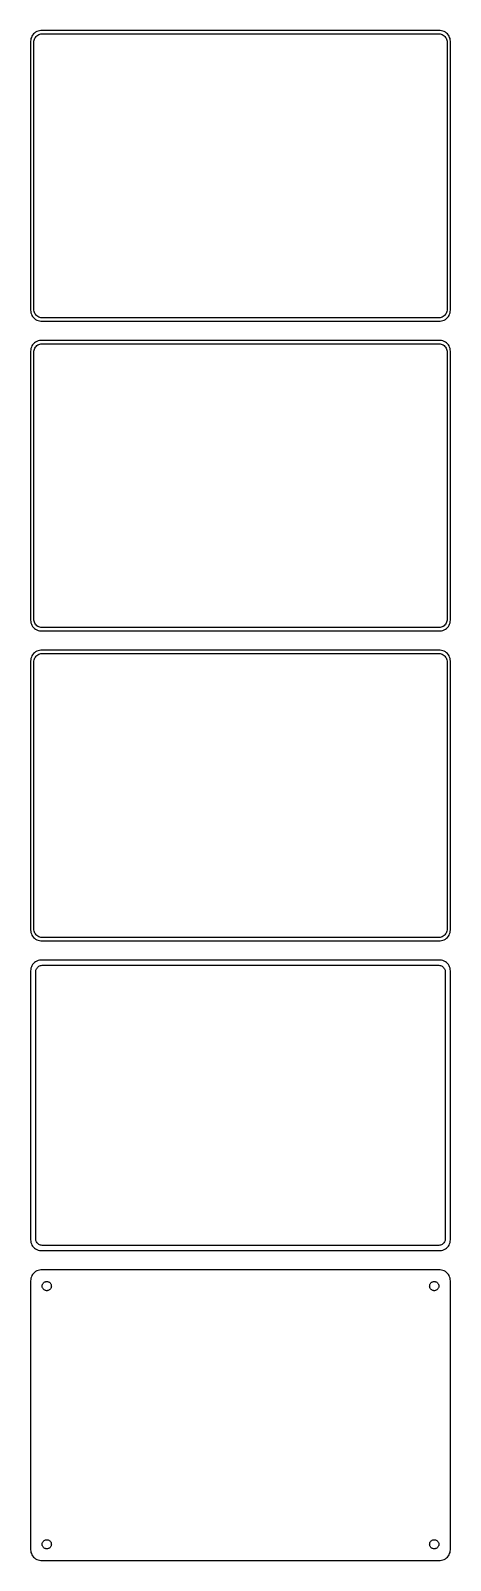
# Model space of a CAD drawing. Header units: metres. Extents: x -98 to 98, y 1373 to 2803.
# Drawn here: x -98 to 98, y 1373 to 2083 of the extents above; entities that cross this region are included whole.
import ezdxf

# ---------------------------------------------------------------- set-up
doc = ezdxf.new("R2010")
doc.units = ezdxf.units.M

msp = doc.modelspace()

# ---------------------------------------------------------------- linework, layer by layer
for p, q in [((-94.0451, 2083.26), (-94.6289, 2083.02)), ((-93.4369, 2083.41), (-94.0451, 2083.26)), ((-92.8139, 2083.49), (-93.4369, 2083.41)), ((92.8139, 2083.49), (-92.8139, 2083.49)), ((93.4369, 2083.41), (92.8139, 2083.49)), ((94.0451, 2083.26), (93.4369, 2083.41)), ((94.6289, 2083.02), (94.0451, 2083.26)), ((-97.4606, 2079.13), (-97.5, 2078.5)), ((-97.5, 2078.5), (-97.5, 1953.5)), ((-97.3429, 2079.74), (-97.4606, 2079.13)), ((-97.1489, 2080.34), (-97.3429, 2079.74)), ((-96.8815, 2080.91), (-97.1489, 2080.34)), ((-96.5451, 2081.44), (-96.8815, 2080.91)), ((-96.1448, 2081.92), (-96.5451, 2081.44)), ((-95.6871, 2082.35), (-96.1448, 2081.92)), ((-96, 2078), (-95.9685, 2078.5)), ((-96, 1954), (-96, 2078)), ((-95.9685, 2078.5), (-95.8743, 2078.99)), ((-95.8743, 2078.99), (-95.7191, 2079.47)), ((-95.7191, 2079.47), (-95.5052, 2079.93)), ((-95.1791, 2082.72), (-95.6871, 2082.35)), ((-95.5052, 2079.93), (-95.2361, 2080.35)), ((-95.2361, 2080.35), (-94.9159, 2080.74)), ((-94.6289, 2083.02), (-95.1791, 2082.72)), ((-94.9159, 2080.74), (-94.5497, 2081.08)), ((-94.5497, 2081.08), (-94.1433, 2081.38)), ((-94.1433, 2081.38), (-93.7031, 2081.62)), ((-93.7031, 2081.62), (-93.2361, 2081.8)), ((-93.2361, 2081.8), (-92.7495, 2081.93)), ((-92.7495, 2081.93), (-92.2512, 2081.99)), ((-92.2512, 2081.99), (92.2512, 2081.99)), ((92.2512, 2081.99), (92.7495, 2081.93)), ((92.7495, 2081.93), (93.2361, 2081.8)), ((93.2361, 2081.8), (93.7031, 2081.62)), ((93.7031, 2081.62), (94.1433, 2081.38)), ((94.1433, 2081.38), (94.5497, 2081.08)), ((94.5497, 2081.08), (94.9159, 2080.74)), ((95.1791, 2082.72), (94.6289, 2083.02)), ((94.9159, 2080.74), (95.2361, 2080.35)), ((95.6871, 2082.35), (95.1791, 2082.72)), ((95.2361, 2080.35), (95.5052, 2079.93)), ((95.5052, 2079.93), (95.7191, 2079.47)), ((96.1448, 2081.92), (95.6871, 2082.35)), ((95.7191, 2079.47), (95.8743, 2078.99)), ((95.8743, 2078.99), (95.9685, 2078.5)), ((95.9685, 2078.5), (96, 2078)), ((96, 2078), (96, 1954)), ((96.5451, 2081.44), (96.1448, 2081.92)), ((96.8815, 2080.91), (96.5451, 2081.44)), ((97.1489, 2080.34), (96.8815, 2080.91)), ((97.3429, 2079.74), (97.1489, 2080.34)), ((97.4606, 2079.13), (97.3429, 2079.74)), ((97.5, 2078.5), (97.4606, 2079.13)), ((97.5, 1953.5), (97.5, 2078.5)), ((-97.5, 1953.5), (-97.4606, 1952.87)), ((-97.4606, 1952.87), (-97.3429, 1952.26)), ((-97.3429, 1952.26), (-97.1489, 1951.66)), ((-97.1489, 1951.66), (-96.8815, 1951.09)), ((-96.8815, 1951.09), (-96.5451, 1950.56)), ((-96.5451, 1950.56), (-96.1448, 1950.08)), ((-96.1448, 1950.08), (-95.6871, 1949.65)), ((-95.9685, 1953.5), (-96, 1954)), ((-95.8743, 1953.01), (-95.9685, 1953.5)), ((-95.7191, 1952.53), (-95.8743, 1953.01)), ((-95.5052, 1952.07), (-95.7191, 1952.53)), ((-95.6871, 1949.65), (-95.1791, 1949.28)), ((-95.2361, 1951.65), (-95.5052, 1952.07)), ((-94.9159, 1951.26), (-95.2361, 1951.65)), ((-95.1791, 1949.28), (-94.6289, 1948.98)), ((-94.5497, 1950.92), (-94.9159, 1951.26)), ((-94.6289, 1948.98), (-94.0451, 1948.74)), ((-94.1433, 1950.62), (-94.5497, 1950.92)), ((-93.7031, 1950.38), (-94.1433, 1950.62)), ((-94.0451, 1948.74), (-93.4369, 1948.59)), ((-93.2361, 1950.2), (-93.7031, 1950.38)), ((-93.4369, 1948.59), (-92.8139, 1948.51)), ((-92.7495, 1950.07), (-93.2361, 1950.2)), ((-92.8139, 1948.51), (92.8139, 1948.51)), ((-92.2512, 1950.01), (-92.7495, 1950.07)), ((92.2512, 1950.01), (-92.2512, 1950.01)), ((92.7495, 1950.07), (92.2512, 1950.01)), ((93.2361, 1950.2), (92.7495, 1950.07)), ((92.8139, 1948.51), (93.4369, 1948.59)), ((93.7031, 1950.38), (93.2361, 1950.2)), ((93.4369, 1948.59), (94.0451, 1948.74)), ((94.1433, 1950.62), (93.7031, 1950.38)), ((94.0451, 1948.74), (94.6289, 1948.98)), ((94.5497, 1950.92), (94.1433, 1950.62)), ((94.9159, 1951.26), (94.5497, 1950.92)), ((94.6289, 1948.98), (95.1791, 1949.28)), ((95.2361, 1951.65), (94.9159, 1951.26)), ((95.1791, 1949.28), (95.6871, 1949.65)), ((95.5052, 1952.07), (95.2361, 1951.65)), ((95.7191, 1952.53), (95.5052, 1952.07)), ((95.6871, 1949.65), (96.1448, 1950.08)), ((95.8743, 1953.01), (95.7191, 1952.53)), ((95.9685, 1953.5), (95.8743, 1953.01)), ((96, 1954), (95.9685, 1953.5)), ((96.1448, 1950.08), (96.5451, 1950.56)), ((96.5451, 1950.56), (96.8815, 1951.09)), ((96.8815, 1951.09), (97.1489, 1951.66)), ((97.1489, 1951.66), (97.3429, 1952.26)), ((97.3429, 1952.26), (97.4606, 1952.87)), ((97.4606, 1952.87), (97.5, 1953.5)), ((-97.4606, 1935.13), (-97.5, 1934.5)), ((-97.5, 1934.5), (-97.5, 1809.5)), ((-97.3429, 1935.74), (-97.4606, 1935.13)), ((-97.1489, 1936.34), (-97.3429, 1935.74)), ((-96.8815, 1936.91), (-97.1489, 1936.34)), ((-96.5451, 1937.44), (-96.8815, 1936.91)), ((-96.1448, 1937.92), (-96.5451, 1937.44)), ((-95.6871, 1938.35), (-96.1448, 1937.92)), ((-96, 1934), (-95.9685, 1934.5)), ((-96, 1810), (-96, 1934)), ((-95.9685, 1934.5), (-95.8743, 1934.99)), ((-95.8743, 1934.99), (-95.7191, 1935.47)), ((-95.7191, 1935.47), (-95.5052, 1935.93)), ((-95.1791, 1938.72), (-95.6871, 1938.35)), ((-95.5052, 1935.93), (-95.2361, 1936.35)), ((-95.2361, 1936.35), (-94.9159, 1936.74)), ((-94.6289, 1939.02), (-95.1791, 1938.72)), ((-94.9159, 1936.74), (-94.5497, 1937.08)), ((-94.0451, 1939.26), (-94.6289, 1939.02)), ((-94.5497, 1937.08), (-94.1433, 1937.38)), ((-94.1433, 1937.38), (-93.7031, 1937.62)), ((-93.4369, 1939.41), (-94.0451, 1939.26)), ((-93.7031, 1937.62), (-93.2361, 1937.8)), ((-92.8139, 1939.49), (-93.4369, 1939.41)), ((-93.2361, 1937.8), (-92.7495, 1937.93)), ((92.8139, 1939.49), (-92.8139, 1939.49)), ((-92.7495, 1937.93), (-92.2512, 1937.99)), ((-92.2512, 1937.99), (92.2512, 1937.99)), ((92.2512, 1937.99), (92.7495, 1937.93)), ((92.7495, 1937.93), (93.2361, 1937.8)), ((93.4369, 1939.41), (92.8139, 1939.49)), ((93.2361, 1937.8), (93.7031, 1937.62)), ((94.0451, 1939.26), (93.4369, 1939.41)), ((93.7031, 1937.62), (94.1433, 1937.38)), ((94.6289, 1939.02), (94.0451, 1939.26)), ((94.1433, 1937.38), (94.5497, 1937.08)), ((94.5497, 1937.08), (94.9159, 1936.74)), ((95.1791, 1938.72), (94.6289, 1939.02)), ((94.9159, 1936.74), (95.2361, 1936.35)), ((95.6871, 1938.35), (95.1791, 1938.72)), ((95.2361, 1936.35), (95.5052, 1935.93)), ((95.5052, 1935.93), (95.7191, 1935.47)), ((96.1448, 1937.92), (95.6871, 1938.35)), ((95.7191, 1935.47), (95.8743, 1934.99)), ((95.8743, 1934.99), (95.9685, 1934.5)), ((95.9685, 1934.5), (96, 1934)), ((96, 1934), (96, 1810)), ((96.5451, 1937.44), (96.1448, 1937.92)), ((96.8815, 1936.91), (96.5451, 1937.44)), ((97.1489, 1936.34), (96.8815, 1936.91)), ((97.3429, 1935.74), (97.1489, 1936.34)), ((97.4606, 1935.13), (97.3429, 1935.74)), ((97.5, 1934.5), (97.4606, 1935.13)), ((97.5, 1809.5), (97.5, 1934.5)), ((-97.5, 1809.5), (-97.4606, 1808.87)), ((-97.4606, 1808.87), (-97.3429, 1808.26)), ((-97.3429, 1808.26), (-97.1489, 1807.66)), ((-97.1489, 1807.66), (-96.8815, 1807.09)), ((-96.8815, 1807.09), (-96.5451, 1806.56)), ((-96.5451, 1806.56), (-96.1448, 1806.08)), ((-96.1448, 1806.08), (-95.6871, 1805.65)), ((-95.9685, 1809.5), (-96, 1810)), ((-95.8743, 1809.01), (-95.9685, 1809.5)), ((-95.7191, 1808.53), (-95.8743, 1809.01)), ((-95.5052, 1808.07), (-95.7191, 1808.53)), ((-95.2361, 1807.65), (-95.5052, 1808.07)), ((-94.9159, 1807.26), (-95.2361, 1807.65)), ((-94.5497, 1806.92), (-94.9159, 1807.26)), ((-94.1433, 1806.62), (-94.5497, 1806.92)), ((-93.7031, 1806.38), (-94.1433, 1806.62)), ((-93.2361, 1806.2), (-93.7031, 1806.38)), ((-92.7495, 1806.07), (-93.2361, 1806.2)), ((-92.2512, 1806.01), (-92.7495, 1806.07)), ((92.2512, 1806.01), (-92.2512, 1806.01)), ((92.7495, 1806.07), (92.2512, 1806.01)), ((93.2361, 1806.2), (92.7495, 1806.07)), ((93.7031, 1806.38), (93.2361, 1806.2)), ((94.1433, 1806.62), (93.7031, 1806.38)), ((94.5497, 1806.92), (94.1433, 1806.62)), ((94.9159, 1807.26), (94.5497, 1806.92)), ((95.2361, 1807.65), (94.9159, 1807.26)), ((95.5052, 1808.07), (95.2361, 1807.65)), ((95.7191, 1808.53), (95.5052, 1808.07)), ((95.6871, 1805.65), (96.1448, 1806.08)), ((95.8743, 1809.01), (95.7191, 1808.53)), ((95.9685, 1809.5), (95.8743, 1809.01)), ((96, 1810), (95.9685, 1809.5)), ((96.1448, 1806.08), (96.5451, 1806.56)), ((96.5451, 1806.56), (96.8815, 1807.09)), ((96.8815, 1807.09), (97.1489, 1807.66)), ((97.1489, 1807.66), (97.3429, 1808.26)), ((97.3429, 1808.26), (97.4606, 1808.87)), ((97.4606, 1808.87), (97.5, 1809.5)), ((-95.6871, 1805.65), (-95.1791, 1805.28)), ((-95.1791, 1805.28), (-94.6289, 1804.98)), ((-94.6289, 1804.98), (-94.0451, 1804.74)), ((-94.0451, 1804.74), (-93.4369, 1804.59)), ((-93.4369, 1804.59), (-92.8139, 1804.51)), ((-92.8139, 1804.51), (92.8139, 1804.51)), ((92.8139, 1804.51), (93.4369, 1804.59)), ((93.4369, 1804.59), (94.0451, 1804.74)), ((94.0451, 1804.74), (94.6289, 1804.98)), ((94.6289, 1804.98), (95.1791, 1805.28)), ((95.1791, 1805.28), (95.6871, 1805.65)), ((-97.3429, 1791.74), (-97.4606, 1791.13)), ((-97.1489, 1792.34), (-97.3429, 1791.74)), ((-96.8815, 1792.91), (-97.1489, 1792.34)), ((-96.5451, 1793.44), (-96.8815, 1792.91)), ((-96.1448, 1793.92), (-96.5451, 1793.44)), ((-95.6871, 1794.35), (-96.1448, 1793.92)), ((-95.7191, 1791.47), (-95.5052, 1791.93)), ((-95.1791, 1794.72), (-95.6871, 1794.35)), ((-95.5052, 1791.93), (-95.2361, 1792.35)), ((-95.2361, 1792.35), (-94.9159, 1792.74)), ((-94.6289, 1795.02), (-95.1791, 1794.72)), ((-94.9159, 1792.74), (-94.5497, 1793.08)), ((-94.0451, 1795.26), (-94.6289, 1795.02)), ((-94.5497, 1793.08), (-94.1433, 1793.38)), ((-94.1433, 1793.38), (-93.7031, 1793.62)), ((-93.4369, 1795.41), (-94.0451, 1795.26)), ((-93.7031, 1793.62), (-93.2361, 1793.8)), ((-92.8139, 1795.49), (-93.4369, 1795.41)), ((-93.2361, 1793.8), (-92.7495, 1793.93)), ((92.8139, 1795.49), (-92.8139, 1795.49)), ((-92.7495, 1793.93), (-92.2512, 1793.99)), ((-92.2512, 1793.99), (92.2512, 1793.99)), ((92.2512, 1793.99), (92.7495, 1793.93)), ((92.7495, 1793.93), (93.2361, 1793.8)), ((93.4369, 1795.41), (92.8139, 1795.49)), ((93.2361, 1793.8), (93.7031, 1793.62)), ((94.0451, 1795.26), (93.4369, 1795.41)), ((93.7031, 1793.62), (94.1433, 1793.38)), ((94.6289, 1795.02), (94.0451, 1795.26)), ((94.1433, 1793.38), (94.5497, 1793.08)), ((94.5497, 1793.08), (94.9159, 1792.74)), ((95.1791, 1794.72), (94.6289, 1795.02)), ((94.9159, 1792.74), (95.2361, 1792.35)), ((95.6871, 1794.35), (95.1791, 1794.72)), ((95.2361, 1792.35), (95.5052, 1791.93)), ((95.5052, 1791.93), (95.7191, 1791.47)), ((96.1448, 1793.92), (95.6871, 1794.35)), ((96.5451, 1793.44), (96.1448, 1793.92)), ((96.8815, 1792.91), (96.5451, 1793.44)), ((97.1489, 1792.34), (96.8815, 1792.91)), ((97.3429, 1791.74), (97.1489, 1792.34)), ((97.4606, 1791.13), (97.3429, 1791.74)), ((-97.4606, 1791.13), (-97.5, 1790.5)), ((-97.5, 1790.5), (-97.5, 1665.5)), ((-96, 1790), (-95.9685, 1790.5)), ((-96, 1666), (-96, 1790)), ((-95.9685, 1790.5), (-95.8743, 1790.99)), ((-95.8743, 1790.99), (-95.7191, 1791.47)), ((95.7191, 1791.47), (95.8743, 1790.99)), ((95.8743, 1790.99), (95.9685, 1790.5)), ((95.9685, 1790.5), (96, 1790)), ((96, 1790), (96, 1666)), ((97.5, 1790.5), (97.4606, 1791.13)), ((97.5, 1665.5), (97.5, 1790.5)), ((-97.5, 1665.5), (-97.4606, 1664.87)), ((-97.4606, 1664.87), (-97.3429, 1664.26)), ((-97.3429, 1664.26), (-97.1489, 1663.66)), ((-95.9685, 1665.5), (-96, 1666)), ((-95.8743, 1665.01), (-95.9685, 1665.5)), ((-95.7191, 1664.53), (-95.8743, 1665.01)), ((-95.5052, 1664.07), (-95.7191, 1664.53)), ((-95.2361, 1663.65), (-95.5052, 1664.07)), ((95.5052, 1664.07), (95.2361, 1663.65)), ((95.7191, 1664.53), (95.5052, 1664.07)), ((95.8743, 1665.01), (95.7191, 1664.53)), ((95.9685, 1665.5), (95.8743, 1665.01)), ((96, 1666), (95.9685, 1665.5)), ((97.1489, 1663.66), (97.3429, 1664.26)), ((97.3429, 1664.26), (97.4606, 1664.87)), ((97.4606, 1664.87), (97.5, 1665.5)), ((-97.1489, 1663.66), (-96.8815, 1663.09)), ((-96.8815, 1663.09), (-96.5451, 1662.56)), ((-96.5451, 1662.56), (-96.1448, 1662.08)), ((-96.1448, 1662.08), (-95.6871, 1661.65)), ((-95.6871, 1661.65), (-95.1791, 1661.28)), ((-94.9159, 1663.26), (-95.2361, 1663.65)), ((-95.1791, 1661.28), (-94.6289, 1660.98)), ((-94.5497, 1662.92), (-94.9159, 1663.26)), ((-94.6289, 1660.98), (-94.0451, 1660.74)), ((-94.1433, 1662.62), (-94.5497, 1662.92)), ((-93.7031, 1662.38), (-94.1433, 1662.62)), ((-94.0451, 1660.74), (-93.4369, 1660.59)), ((-93.2361, 1662.2), (-93.7031, 1662.38)), ((-93.4369, 1660.59), (-92.8139, 1660.51)), ((-92.7495, 1662.07), (-93.2361, 1662.2)), ((-92.8139, 1660.51), (92.8139, 1660.51)), ((-92.2512, 1662.01), (-92.7495, 1662.07)), ((92.2512, 1662.01), (-92.2512, 1662.01)), ((92.7495, 1662.07), (92.2512, 1662.01)), ((93.2361, 1662.2), (92.7495, 1662.07)), ((92.8139, 1660.51), (93.4369, 1660.59)), ((93.7031, 1662.38), (93.2361, 1662.2)), ((93.4369, 1660.59), (94.0451, 1660.74)), ((94.1433, 1662.62), (93.7031, 1662.38)), ((94.0451, 1660.74), (94.6289, 1660.98)), ((94.5497, 1662.92), (94.1433, 1662.62)), ((94.9159, 1663.26), (94.5497, 1662.92)), ((94.6289, 1660.98), (95.1791, 1661.28)), ((95.2361, 1663.65), (94.9159, 1663.26)), ((95.1791, 1661.28), (95.6871, 1661.65)), ((95.6871, 1661.65), (96.1448, 1662.08)), ((96.1448, 1662.08), (96.5451, 1662.56)), ((96.5451, 1662.56), (96.8815, 1663.09)), ((96.8815, 1663.09), (97.1489, 1663.66)), ((-96.1448, 1649.92), (-96.5451, 1649.44)), ((-95.6871, 1650.35), (-96.1448, 1649.92)), ((-95.1791, 1650.72), (-95.6871, 1650.35)), ((-94.6289, 1651.02), (-95.1791, 1650.72)), ((-94.0451, 1651.26), (-94.6289, 1651.02)), ((-93.4369, 1651.41), (-94.0451, 1651.26)), ((-92.8139, 1651.49), (-93.4369, 1651.41)), ((92.8139, 1651.49), (-92.8139, 1651.49)), ((93.4369, 1651.41), (92.8139, 1651.49)), ((94.0451, 1651.26), (93.4369, 1651.41)), ((94.6289, 1651.02), (94.0451, 1651.26)), ((95.1791, 1650.72), (94.6289, 1651.02)), ((95.6871, 1650.35), (95.1791, 1650.72)), ((96.1448, 1649.92), (95.6871, 1650.35)), ((96.5451, 1649.44), (96.1448, 1649.92)), ((-97.4606, 1647.13), (-97.5, 1646.5)), ((-97.5, 1646.5), (-97.5, 1521.5)), ((-97.3429, 1647.74), (-97.4606, 1647.13)), ((-97.1489, 1648.34), (-97.3429, 1647.74)), ((-96.8815, 1648.91), (-97.1489, 1648.34)), ((-96.5451, 1649.44), (-96.8815, 1648.91)), ((-95.1129, 1646), (-95.0884, 1646.39)), ((-95.1129, 1522), (-95.1129, 1646)), ((-95.0884, 1646.39), (-95.0151, 1646.77)), ((-95.0151, 1646.77), (-94.8943, 1647.15)), ((-94.8943, 1647.15), (-94.7279, 1647.5)), ((-94.7279, 1647.5), (-94.5184, 1647.83)), ((-94.5184, 1647.83), (-94.2692, 1648.13)), ((-94.2692, 1648.13), (-93.9843, 1648.4)), ((-93.9843, 1648.4), (-93.668, 1648.63)), ((-93.668, 1648.63), (-93.3254, 1648.82)), ((-93.3254, 1648.82), (-92.9619, 1648.96)), ((-92.9619, 1648.96), (-92.5833, 1649.06)), ((-92.5833, 1649.06), (-92.1955, 1649.11)), ((-92.1955, 1649.11), (92.1955, 1649.11)), ((92.1955, 1649.11), (92.5833, 1649.06)), ((92.5833, 1649.06), (92.9619, 1648.96)), ((92.9619, 1648.96), (93.3254, 1648.82)), ((93.3254, 1648.82), (93.668, 1648.63)), ((93.668, 1648.63), (93.9843, 1648.4)), ((93.9843, 1648.4), (94.2692, 1648.13)), ((94.2692, 1648.13), (94.5184, 1647.83)), ((94.5184, 1647.83), (94.7279, 1647.5)), ((94.7279, 1647.5), (94.8943, 1647.15)), ((94.8943, 1647.15), (95.0151, 1646.77)), ((95.0151, 1646.77), (95.0884, 1646.39)), ((95.0884, 1646.39), (95.1129, 1646)), ((95.1129, 1646), (95.1129, 1522)), ((96.8815, 1648.91), (96.5451, 1649.44)), ((97.1489, 1648.34), (96.8815, 1648.91)), ((97.3429, 1647.74), (97.1489, 1648.34)), ((97.4606, 1647.13), (97.3429, 1647.74)), ((97.5, 1646.5), (97.4606, 1647.13)), ((97.5, 1521.5), (97.5, 1646.5)), ((-97.5, 1521.5), (-97.4606, 1520.87)), ((-95.0884, 1521.61), (-95.1129, 1522)), ((-95.0151, 1521.23), (-95.0884, 1521.61)), ((95.0884, 1521.61), (95.0151, 1521.23)), ((95.1129, 1522), (95.0884, 1521.61)), ((97.4606, 1520.87), (97.5, 1521.5)), ((-97.4606, 1520.87), (-97.3429, 1520.26)), ((-97.3429, 1520.26), (-97.1489, 1519.66)), ((-97.1489, 1519.66), (-96.8815, 1519.09)), ((-96.8815, 1519.09), (-96.5451, 1518.56)), ((-96.5451, 1518.56), (-96.1448, 1518.08)), ((-96.1448, 1518.08), (-95.6871, 1517.65)), ((-95.6871, 1517.65), (-95.1791, 1517.28)), ((-95.1791, 1517.28), (-94.6289, 1516.98)), ((-94.8943, 1520.85), (-95.0151, 1521.23)), ((-94.7279, 1520.5), (-94.8943, 1520.85)), ((-94.5184, 1520.17), (-94.7279, 1520.5)), ((-94.6289, 1516.98), (-94.0451, 1516.74)), ((-94.2692, 1519.87), (-94.5184, 1520.17)), ((-93.9843, 1519.6), (-94.2692, 1519.87)), ((-94.0451, 1516.74), (-93.4369, 1516.59)), ((-93.668, 1519.37), (-93.9843, 1519.6)), ((-93.3254, 1519.18), (-93.668, 1519.37)), ((-93.4369, 1516.59), (-92.8139, 1516.51)), ((-92.9619, 1519.04), (-93.3254, 1519.18)), ((-92.5833, 1518.94), (-92.9619, 1519.04)), ((-92.8139, 1516.51), (92.8139, 1516.51)), ((-92.1955, 1518.89), (-92.5833, 1518.94)), ((92.1955, 1518.89), (-92.1955, 1518.89)), ((92.5833, 1518.94), (92.1955, 1518.89)), ((92.9619, 1519.04), (92.5833, 1518.94)), ((92.8139, 1516.51), (93.4369, 1516.59)), ((93.3254, 1519.18), (92.9619, 1519.04)), ((93.668, 1519.37), (93.3254, 1519.18)), ((93.4369, 1516.59), (94.0451, 1516.74)), ((93.9843, 1519.6), (93.668, 1519.37)), ((94.2692, 1519.87), (93.9843, 1519.6)), ((94.0451, 1516.74), (94.6289, 1516.98)), ((94.5184, 1520.17), (94.2692, 1519.87)), ((94.7279, 1520.5), (94.5184, 1520.17)), ((94.6289, 1516.98), (95.1791, 1517.28)), ((94.8943, 1520.85), (94.7279, 1520.5)), ((95.0151, 1521.23), (94.8943, 1520.85)), ((95.1791, 1517.28), (95.6871, 1517.65)), ((95.6871, 1517.65), (96.1448, 1518.08)), ((96.1448, 1518.08), (96.5451, 1518.56)), ((96.5451, 1518.56), (96.8815, 1519.09)), ((96.8815, 1519.09), (97.1489, 1519.66)), ((97.1489, 1519.66), (97.3429, 1520.26)), ((97.3429, 1520.26), (97.4606, 1520.87)), ((-93.4369, 1507.41), (-94.0451, 1507.26)), ((-92.8139, 1507.49), (-93.4369, 1507.41)), ((92.8139, 1507.49), (-92.8139, 1507.49)), ((93.4369, 1507.41), (92.8139, 1507.49)), ((94.0451, 1507.26), (93.4369, 1507.41)), ((-97.4606, 1503.13), (-97.5, 1502.5)), ((-97.5, 1502.5), (-97.5, 1377.5)), ((-97.3429, 1503.74), (-97.4606, 1503.13)), ((-97.1489, 1504.34), (-97.3429, 1503.74)), ((-96.8815, 1504.91), (-97.1489, 1504.34)), ((-96.5451, 1505.44), (-96.8815, 1504.91)), ((-96.1448, 1505.92), (-96.5451, 1505.44)), ((-95.6871, 1506.35), (-96.1448, 1505.92)), ((-95.1791, 1506.72), (-95.6871, 1506.35)), ((-94.6289, 1507.02), (-95.1791, 1506.72)), ((-94.0451, 1507.26), (-94.6289, 1507.02)), ((-92.1353, 1500), (-92.1185, 1500.27)), ((-92.1185, 1500.27), (-92.0682, 1500.53)), ((-92.0682, 1500.53), (-91.9853, 1500.79)), ((-91.9853, 1500.79), (-91.8712, 1501.03)), ((-91.8712, 1501.03), (-91.7275, 1501.26)), ((-91.7275, 1501.26), (-91.5566, 1501.46)), ((-91.5566, 1501.46), (-91.3611, 1501.65)), ((-91.3611, 1501.65), (-91.1441, 1501.8)), ((-91.1441, 1501.8), (-90.9092, 1501.93)), ((-90.9092, 1501.93), (-90.6598, 1502.03)), ((-90.6598, 1502.03), (-90.4001, 1502.1)), ((-90.4001, 1502.1), (-90.1341, 1502.13)), ((-90.1341, 1502.13), (-89.8659, 1502.13)), ((-89.8659, 1502.13), (-89.5999, 1502.1)), ((-89.5999, 1502.1), (-89.3401, 1502.03)), ((-89.3401, 1502.03), (-89.0908, 1501.93)), ((-89.0908, 1501.93), (-88.8559, 1501.8)), ((-88.8559, 1501.8), (-88.6389, 1501.65)), ((-88.6389, 1501.65), (-88.4434, 1501.46)), ((-88.4434, 1501.46), (-88.2725, 1501.26)), ((-88.2725, 1501.26), (-88.1288, 1501.03)), ((-88.1288, 1501.03), (-88.0146, 1500.79)), ((-88.0146, 1500.79), (-87.9318, 1500.53)), ((-87.9318, 1500.53), (-87.8815, 1500.27)), ((-87.8815, 1500.27), (-87.8647, 1500)), ((87.8647, 1500), (87.8815, 1500.27)), ((87.8815, 1500.27), (87.9318, 1500.53)), ((87.9318, 1500.53), (88.0146, 1500.79)), ((88.0146, 1500.79), (88.1288, 1501.03)), ((88.1288, 1501.03), (88.2725, 1501.26)), ((88.2725, 1501.26), (88.4434, 1501.46)), ((88.4434, 1501.46), (88.6389, 1501.65)), ((88.6389, 1501.65), (88.8559, 1501.8)), ((88.8559, 1501.8), (89.0908, 1501.93)), ((89.0908, 1501.93), (89.3401, 1502.03)), ((89.3401, 1502.03), (89.5999, 1502.1)), ((89.5999, 1502.1), (89.8659, 1502.13)), ((89.8659, 1502.13), (90.1341, 1502.13)), ((90.1341, 1502.13), (90.4001, 1502.1)), ((90.4001, 1502.1), (90.6598, 1502.03)), ((90.6598, 1502.03), (90.9092, 1501.93)), ((90.9092, 1501.93), (91.1441, 1501.8)), ((91.1441, 1501.8), (91.3611, 1501.65)), ((91.3611, 1501.65), (91.5566, 1501.46)), ((91.5566, 1501.46), (91.7275, 1501.26)), ((91.7275, 1501.26), (91.8712, 1501.03)), ((91.8712, 1501.03), (91.9853, 1500.79)), ((91.9853, 1500.79), (92.0682, 1500.53)), ((92.0682, 1500.53), (92.1185, 1500.27)), ((92.1185, 1500.27), (92.1353, 1500)), ((94.6289, 1507.02), (94.0451, 1507.26)), ((95.1791, 1506.72), (94.6289, 1507.02)), ((95.6871, 1506.35), (95.1791, 1506.72)), ((96.1448, 1505.92), (95.6871, 1506.35)), ((96.5451, 1505.44), (96.1448, 1505.92)), ((96.8815, 1504.91), (96.5451, 1505.44)), ((97.1489, 1504.34), (96.8815, 1504.91)), ((97.3429, 1503.74), (97.1489, 1504.34)), ((97.4606, 1503.13), (97.3429, 1503.74)), ((97.5, 1502.5), (97.4606, 1503.13)), ((97.5, 1377.5), (97.5, 1502.5)), ((-92.1185, 1499.73), (-92.1353, 1500)), ((-92.0682, 1499.47), (-92.1185, 1499.73)), ((-91.9853, 1499.21), (-92.0682, 1499.47)), ((-91.8712, 1498.97), (-91.9853, 1499.21)), ((-91.7275, 1498.74), (-91.8712, 1498.97)), ((-91.5566, 1498.54), (-91.7275, 1498.74)), ((-91.3611, 1498.35), (-91.5566, 1498.54)), ((-91.1441, 1498.2), (-91.3611, 1498.35)), ((-90.9092, 1498.07), (-91.1441, 1498.2)), ((-90.6598, 1497.97), (-90.9092, 1498.07)), ((-90.4001, 1497.9), (-90.6598, 1497.97)), ((-90.1341, 1497.87), (-90.4001, 1497.9)), ((-89.8659, 1497.87), (-90.1341, 1497.87)), ((-89.5999, 1497.9), (-89.8659, 1497.87)), ((-89.3401, 1497.97), (-89.5999, 1497.9)), ((-89.0908, 1498.07), (-89.3401, 1497.97)), ((-88.8559, 1498.2), (-89.0908, 1498.07)), ((-88.6389, 1498.35), (-88.8559, 1498.2)), ((-88.4434, 1498.54), (-88.6389, 1498.35)), ((-88.2725, 1498.74), (-88.4434, 1498.54)), ((-88.1288, 1498.97), (-88.2725, 1498.74)), ((-88.0146, 1499.21), (-88.1288, 1498.97)), ((-87.9318, 1499.47), (-88.0146, 1499.21)), ((-87.8815, 1499.73), (-87.9318, 1499.47)), ((-87.8647, 1500), (-87.8815, 1499.73)), ((87.8815, 1499.73), (87.8647, 1500)), ((87.9318, 1499.47), (87.8815, 1499.73)), ((88.0146, 1499.21), (87.9318, 1499.47)), ((88.1288, 1498.97), (88.0146, 1499.21)), ((88.2725, 1498.74), (88.1288, 1498.97)), ((88.4434, 1498.54), (88.2725, 1498.74)), ((88.6389, 1498.35), (88.4434, 1498.54)), ((88.8559, 1498.2), (88.6389, 1498.35)), ((89.0908, 1498.07), (88.8559, 1498.2)), ((89.3401, 1497.97), (89.0908, 1498.07)), ((89.5999, 1497.9), (89.3401, 1497.97)), ((89.8659, 1497.87), (89.5999, 1497.9)), ((90.1341, 1497.87), (89.8659, 1497.87)), ((90.4001, 1497.9), (90.1341, 1497.87)), ((90.6598, 1497.97), (90.4001, 1497.9)), ((90.9092, 1498.07), (90.6598, 1497.97)), ((91.1441, 1498.2), (90.9092, 1498.07)), ((91.3611, 1498.35), (91.1441, 1498.2)), ((91.5566, 1498.54), (91.3611, 1498.35)), ((91.7275, 1498.74), (91.5566, 1498.54)), ((91.8712, 1498.97), (91.7275, 1498.74)), ((91.9853, 1499.21), (91.8712, 1498.97)), ((92.0682, 1499.47), (91.9853, 1499.21)), ((92.1185, 1499.73), (92.0682, 1499.47)), ((92.1353, 1500), (92.1185, 1499.73)), ((-92.1353, 1380), (-92.1185, 1380.27)), ((-92.1185, 1379.73), (-92.1353, 1380)), ((-92.1185, 1380.27), (-92.0682, 1380.53)), ((-92.0682, 1379.47), (-92.1185, 1379.73)), ((-92.0682, 1380.53), (-91.9853, 1380.79)), ((-91.9853, 1379.21), (-92.0682, 1379.47)), ((-91.9853, 1380.79), (-91.8712, 1381.03)), ((-91.8712, 1381.03), (-91.7275, 1381.26)), ((-91.7275, 1381.26), (-91.5566, 1381.46)), ((-91.5566, 1381.46), (-91.3611, 1381.65)), ((-91.3611, 1381.65), (-91.1441, 1381.8)), ((-91.1441, 1381.8), (-90.9092, 1381.93)), ((-90.9092, 1381.93), (-90.6598, 1382.03)), ((-90.6598, 1382.03), (-90.4001, 1382.1)), ((-90.4001, 1382.1), (-90.1341, 1382.13)), ((-90.1341, 1382.13), (-89.8659, 1382.13)), ((-89.8659, 1382.13), (-89.5999, 1382.1)), ((-89.5999, 1382.1), (-89.3401, 1382.03)), ((-89.3401, 1382.03), (-89.0908, 1381.93)), ((-89.0908, 1381.93), (-88.8559, 1381.8)), ((-88.8559, 1381.8), (-88.6389, 1381.65)), ((-88.6389, 1381.65), (-88.4434, 1381.46)), ((-88.4434, 1381.46), (-88.2725, 1381.26)), ((-88.2725, 1381.26), (-88.1288, 1381.03)), ((-88.1288, 1381.03), (-88.0146, 1380.79)), ((-88.0146, 1380.79), (-87.9318, 1380.53)), ((-87.9318, 1379.47), (-88.0146, 1379.21)), ((-87.9318, 1380.53), (-87.8815, 1380.27)), ((-87.8815, 1379.73), (-87.9318, 1379.47)), ((-87.8815, 1380.27), (-87.8647, 1380)), ((-87.8647, 1380), (-87.8815, 1379.73)), ((87.8647, 1380), (87.8815, 1380.27)), ((87.8815, 1379.73), (87.8647, 1380)), ((87.8815, 1380.27), (87.9318, 1380.53)), ((87.9318, 1379.47), (87.8815, 1379.73)), ((87.9318, 1380.53), (88.0146, 1380.79)), ((88.0146, 1379.21), (87.9318, 1379.47)), ((88.0146, 1380.79), (88.1288, 1381.03)), ((88.1288, 1381.03), (88.2725, 1381.26)), ((88.2725, 1381.26), (88.4434, 1381.46)), ((88.4434, 1381.46), (88.6389, 1381.65)), ((88.6389, 1381.65), (88.8559, 1381.8)), ((88.8559, 1381.8), (89.0908, 1381.93)), ((89.0908, 1381.93), (89.3401, 1382.03)), ((89.3401, 1382.03), (89.5999, 1382.1)), ((89.5999, 1382.1), (89.8659, 1382.13)), ((89.8659, 1382.13), (90.1341, 1382.13)), ((90.1341, 1382.13), (90.4001, 1382.1)), ((90.4001, 1382.1), (90.6598, 1382.03)), ((90.6598, 1382.03), (90.9092, 1381.93)), ((90.9092, 1381.93), (91.1441, 1381.8)), ((91.1441, 1381.8), (91.3611, 1381.65)), ((91.3611, 1381.65), (91.5566, 1381.46)), ((91.5566, 1381.46), (91.7275, 1381.26)), ((91.7275, 1381.26), (91.8712, 1381.03)), ((91.8712, 1381.03), (91.9853, 1380.79)), ((91.9853, 1380.79), (92.0682, 1380.53)), ((92.0682, 1379.47), (91.9853, 1379.21)), ((92.0682, 1380.53), (92.1185, 1380.27)), ((92.1185, 1379.73), (92.0682, 1379.47)), ((92.1185, 1380.27), (92.1353, 1380)), ((92.1353, 1380), (92.1185, 1379.73)), ((-97.5, 1377.5), (-97.4606, 1376.87)), ((-97.4606, 1376.87), (-97.3429, 1376.26)), ((-97.3429, 1376.26), (-97.1489, 1375.66)), ((-97.1489, 1375.66), (-96.8815, 1375.09)), ((-96.8815, 1375.09), (-96.5451, 1374.56)), ((-96.5451, 1374.56), (-96.1448, 1374.08)), ((-96.1448, 1374.08), (-95.6871, 1373.65)), ((-95.6871, 1373.65), (-95.1791, 1373.28)), ((-95.1791, 1373.28), (-94.6289, 1372.98)), ((-94.6289, 1372.98), (-94.0451, 1372.74)), ((-94.0451, 1372.74), (-93.4369, 1372.59)), ((-93.4369, 1372.59), (-92.8139, 1372.51)), ((-92.8139, 1372.51), (92.8139, 1372.51)), ((-91.8712, 1378.97), (-91.9853, 1379.21)), ((-91.7275, 1378.74), (-91.8712, 1378.97)), ((-91.5566, 1378.54), (-91.7275, 1378.74)), ((-91.3611, 1378.35), (-91.5566, 1378.54)), ((-91.1441, 1378.2), (-91.3611, 1378.35)), ((-90.9092, 1378.07), (-91.1441, 1378.2)), ((-90.6598, 1377.97), (-90.9092, 1378.07)), ((-90.4001, 1377.9), (-90.6598, 1377.97)), ((-90.1341, 1377.87), (-90.4001, 1377.9)), ((-89.8659, 1377.87), (-90.1341, 1377.87)), ((-89.5999, 1377.9), (-89.8659, 1377.87)), ((-89.3401, 1377.97), (-89.5999, 1377.9)), ((-89.0908, 1378.07), (-89.3401, 1377.97)), ((-88.8559, 1378.2), (-89.0908, 1378.07)), ((-88.6389, 1378.35), (-88.8559, 1378.2)), ((-88.4434, 1378.54), (-88.6389, 1378.35)), ((-88.2725, 1378.74), (-88.4434, 1378.54)), ((-88.1288, 1378.97), (-88.2725, 1378.74)), ((-88.0146, 1379.21), (-88.1288, 1378.97)), ((88.1288, 1378.97), (88.0146, 1379.21)), ((88.2725, 1378.74), (88.1288, 1378.97)), ((88.4434, 1378.54), (88.2725, 1378.74)), ((88.6389, 1378.35), (88.4434, 1378.54)), ((88.8559, 1378.2), (88.6389, 1378.35)), ((89.0908, 1378.07), (88.8559, 1378.2)), ((89.3401, 1377.97), (89.0908, 1378.07)), ((89.5999, 1377.9), (89.3401, 1377.97)), ((89.8659, 1377.87), (89.5999, 1377.9)), ((90.1341, 1377.87), (89.8659, 1377.87)), ((90.4001, 1377.9), (90.1341, 1377.87)), ((90.6598, 1377.97), (90.4001, 1377.9)), ((90.9092, 1378.07), (90.6598, 1377.97)), ((91.1441, 1378.2), (90.9092, 1378.07)), ((91.3611, 1378.35), (91.1441, 1378.2)), ((91.5566, 1378.54), (91.3611, 1378.35)), ((91.7275, 1378.74), (91.5566, 1378.54)), ((91.8712, 1378.97), (91.7275, 1378.74)), ((91.9853, 1379.21), (91.8712, 1378.97)), ((92.8139, 1372.51), (93.4369, 1372.59)), ((93.4369, 1372.59), (94.0451, 1372.74)), ((94.0451, 1372.74), (94.6289, 1372.98)), ((94.6289, 1372.98), (95.1791, 1373.28)), ((95.1791, 1373.28), (95.6871, 1373.65)), ((95.6871, 1373.65), (96.1448, 1374.08)), ((96.1448, 1374.08), (96.5451, 1374.56)), ((96.5451, 1374.56), (96.8815, 1375.09)), ((96.8815, 1375.09), (97.1489, 1375.66)), ((97.1489, 1375.66), (97.3429, 1376.26)), ((97.3429, 1376.26), (97.4606, 1376.87)), ((97.4606, 1376.87), (97.5, 1377.5))]:
    msp.add_line(p, q)

doc.saveas('drawing.dxf')
